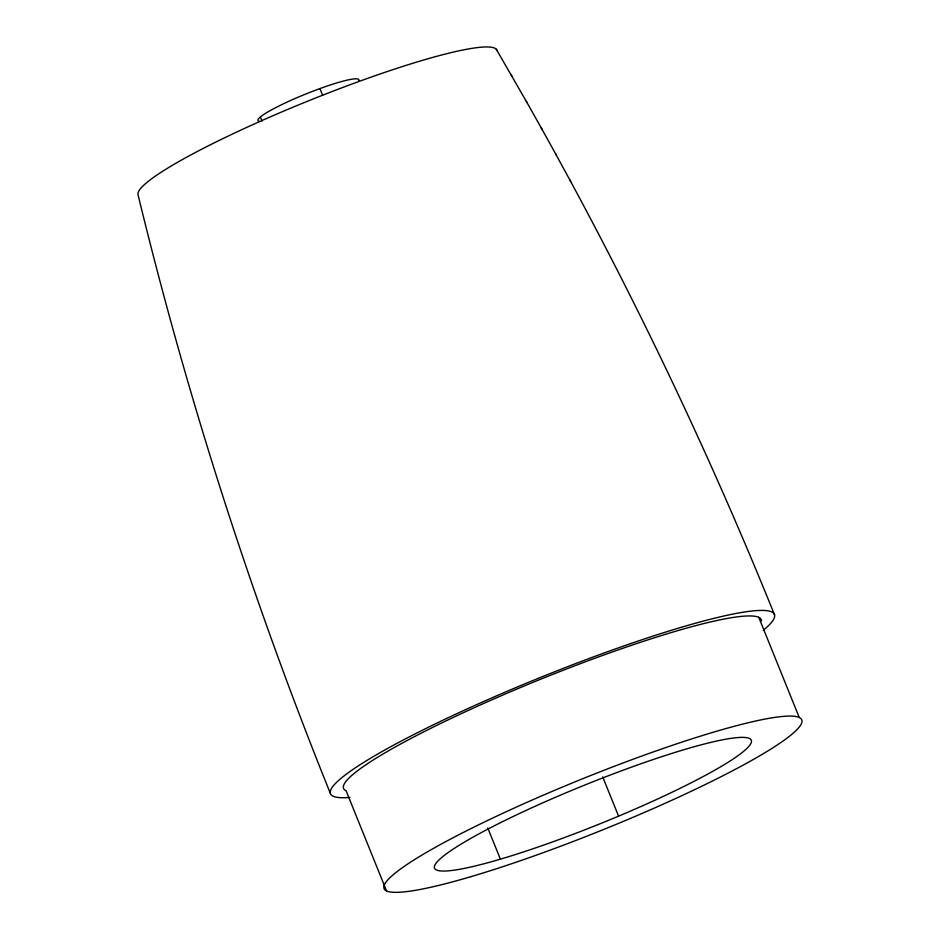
<?xml version="1.0" encoding="UTF-8"?>
<svg xmlns="http://www.w3.org/2000/svg" width="939" height="939" viewBox="0 0 939 939"><rect width="100%" height="100%" fill="white"/><g stroke="black" fill="none" stroke-linecap="round" stroke-linejoin="round"><path stroke-width="1.41" d="M258.871 121.166A54.415 6.632 -22 0 1 259.058 118.185L261.335 116.201A54.415 6.632 -22 0 1 320.974 88.196A54.415 6.632 -22 0 1 358.487 81.165M496.262 49.204L527.072 102.703M526.274 101.295L541.815 128.913M569.903 180.088L570.724 181.579C646.607 322.1 714.72 466.812 774.558 614.869M511.368 75.202L512.142 76.587M541.005 127.469L556.369 155.205M555.548 153.738L570.724 181.579M758.782 617.346L799.242 717.49M602.721 776.905L618.578 816.144M319.929 88.571L322.617 95.203M260.408 117.093L262.016 121.072M487.811 828.034L500.393 859.162A170.839 20.822 -22 0 0 750.719 743.77A170.839 20.822 -22 0 0 527.589 809.711A170.839 20.822 -22 0 0 500.393 859.162M386.551 890.935L346.092 790.791A225.254 27.454 -22 0 1 534.89 681.573A225.254 27.454 -22 0 1 761.541 620.879M330.305 793.267C251.746 598.789 187.518 398.535 138.021 194.713A193.457 23.581 -22 0 1 311.818 99.511A193.457 23.581 -22 0 1 497.013 50.553M349.918 797.422A239.398 29.179 -22 0 1 541.017 677.219A239.398 29.179 -22 0 1 763.278 630.292M470.932 876.662A225.254 27.454 -22 0 0 800.979 724.521A225.254 27.454 -22 0 0 506.778 811.46A225.254 27.454 -22 0 0 470.932 876.662"/></g></svg>
